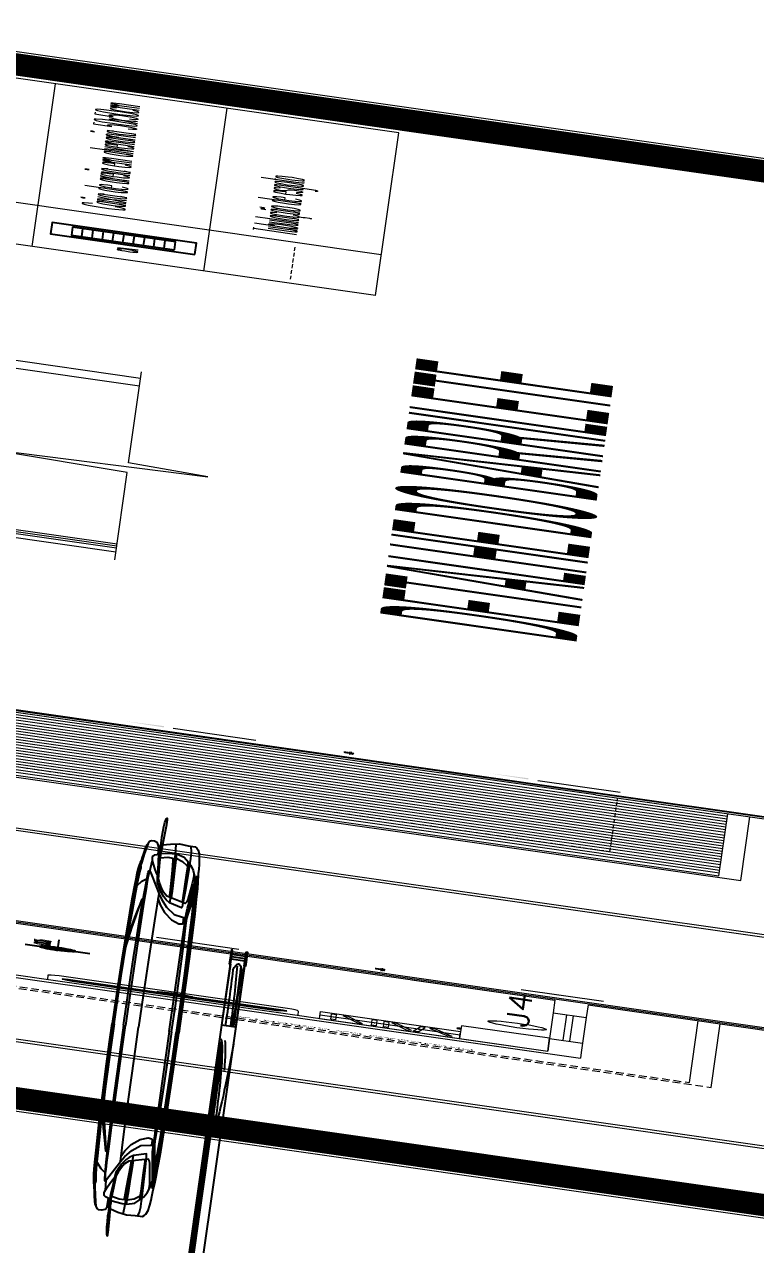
# Model space of a CAD drawing. Header units: millimetres. Extents: x -361192058 to 101130107379, y -14071650034 to 19218552450.
# Drawn here: x -125382.9 to -125187.8, y 40403 to 40728.6 of the extents above; entities that cross this region are included whole.
import ezdxf
from ezdxf.enums import TextEntityAlignment as Align

# ---------------------------------------------------------------- set-up
doc = ezdxf.new("R2010")
doc.units = ezdxf.units.MM
doc.header["$LTSCALE"] = 0.5
doc.linetypes.add('HIDDEN', pattern=[0.375, 0.25, -0.125])
doc.linetypes.add('HIDDEN2', pattern=[0.1875, 0.125, -0.0625])
for name, color, linetype in [('02', 2, 'Continuous'), ('APBAN', 4, 'Continuous'), ('CONEXAO_AG_FRIA', 3, 'Continuous'), ('CONEXAO_ESGOTO', 7, 'Continuous'), ('DIVERSOS', 4, 'Continuous'), ('ESQUADRIAS', 3, 'Continuous'), ('HATCH', 8, 'Continuous'), ('JANELAS_EXTERNO', 1, 'Continuous'), ('JANELAS_INTERNO', 2, 'Continuous'), ('MOBIL-I', 251, 'Continuous'), ('parede', 2, 'Continuous'), ('PISO', 8, 'Continuous'), ('proj', 8, 'HIDDEN'), ('projeção 02', 7, 'HIDDEN2'), ('TEXTO', 3, 'Continuous'), ('tubulação esg', 4, 'Continuous'), ('TUBULAÇÃO_ESGOTO', 6, 'Continuous'), ('TUBULAÇÃO_HIDRÁULICA', 5, 'Continuous'), ('TXT_0', 7, 'Continuous')]:
    doc.layers.add(name, color=color, linetype=linetype)
doc.styles.add('ADITIVOCAD', font='ROMANS.shx')
doc.styles.add('COTAS', font='romans.shx')
doc.styles.add('ROMANS', font='romans', dxfattribs={"height": 0.1})
doc.styles.add('SANSSERIF', font='sas_____.pfb', dxfattribs={"height": 1})
doc.styles.get("Standard").update_dxf_attribs({"font": 'txt.shx', "height": 0.12})

# ---------------------------------------------------------------- blocks, each defined once
blk = doc.blocks.new('Ads_ceg_ca50b')
for p, q in [((-0.25, 0.2), (0.25, 0.2)), ((-0.25, 0.15), (0.25, 0.15)), ((-0.25, 0.1), (0.25, 0.1)), ((-0.25, 0.05), (0.25, 0.05)), ((-0.25, 0), (0.25, 0)), ((-0.25, -0.05), (0.25, -0.05)), ((-0.25, -0.1), (0.25, -0.1)), ((-0.25, -0.15), (0.25, -0.15)), ((-0.25, -0.2), (0.25, -0.2))]:
    blk.add_line(p, q)
for points in [[(-0.35, -0.35), (0.35, -0.35), (0.35, 0.35), (-0.35, 0.35)], [(-0.25, -0.25), (0.25, -0.25), (0.25, 0.25), (-0.25, 0.25)]]:
    blk.add_lwpolyline(points, close=True)
at = {"flags": 8}
blk.add_attdef('$LABEL', text='', height=0.1, dxfattribs=at).set_placement((-0.0232, 0.4587), align=Align.MIDDLE)
blk = doc.blocks.new('Adc_nivelpl')
h = blk.add_hatch()
h.set_pattern_fill('_U', color=256, scale=0.005, angle=45, style=0, double=1)
h.set_pattern_definition([(45, (-5.8772514, -3.5161936), (-0.003535534, 0.003535534), []), (135, (-5.8772514, -3.5161936), (-0.003535534, -0.003535534), [])])
h.paths.add_polyline_path([(0.1954, -0.0865, 0.414214), (0.0865, -0.1954), (0.1954, -0.1954)])
h.paths.add_polyline_path([(0.1954, -0.1954), (0.1954, -0.3043, 0.414214), (0.3043, -0.1954)])
for p, q in [((0.1954, 0), (0.1954, -0.3908)), ((0.8958, -0.1954), (0, -0.1954))]:
    blk.add_line(p, q)
blk.add_circle((0.1954, -0.1954), 0.1089)
at = {"flags": 8}
blk.add_attdef('NIVEL', (0.3642, -0.1501), '', height=0.1, dxfattribs=at)
blk = doc.blocks.new('CamaSolteiroP_20')
for p, q in [((-37.72, 0), (37.72, 0)), ((-40, -185.91), (-40, -4.09)), ((-39, -30), (-39, -4.09)), ((-37.72, -1), (37.72, -1)), ((-37.72, -2), (37.72, -2)), ((39, -4.09), (39, -30)), ((40, -4.09), (40, -185.91)), ((-40, -30), (40, -30)), ((37.72, -189), (-37.72, -189)), ((37.72, -190), (-37.72, -190))]:
    blk.add_line(p, q)
at = {"color": 8}
for p, q in [((18.56, -39.59), (18.56, -190)), ((28.36, -36.99), (28.36, -190)), ((29.75, -36.99), (29.75, -190)), ((32.55, -36.99), (32.55, -190)), ((14.37, -42.5), (14.37, -190)), ((15.77, -41.86), (15.77, -190)), ((40, -132.93), (-40, -132.93)), ((40, -134.33), (-40, -134.33)), ((40, -137.12), (-40, -137.12)), ((40, -149.24), (-40, -149.24)), ((40, -150.64), (-40, -150.64)), ((40, -153.43), (-40, -153.43))]:
    blk.add_line(p, q, dxfattribs=at)
for points in [[(-44.82, -4.09), (-37.72, -4.09), (-37.72, 1.9), (-44.82, 1.9)], [(44.82, -4.09), (37.72, -4.09), (37.72, 1.9), (44.82, 1.9)], [(-44.82, -185.91), (-37.72, -185.91), (-37.72, -191.9), (-44.82, -191.9)], [(44.82, -185.91), (37.72, -185.91), (37.72, -191.9), (44.82, -191.9)]]:
    blk.add_lwpolyline(points, close=True)
for centre, radius, start, end in [((-4.53, -117.97), 114.44, 76.9055, 102.6216), ((-69.4, -20.59), 42.35, 347.1561, 19.7175), ((54.91, -21.37), 36.66, 156.0862, 193.6963), ((34.46, -71.38), 35.55, 81.0342, 186.0266), ((31.92, -2.06), 80.08, 206.0885, 245.813)]:
    blk.add_arc(centre, radius, start, end)
for centre, radius, start, end in [((35.51, -33.24), 44.85, 139.8836, 175.8528), ((2, -15.4), 23.74, 154.5854, 219.1554), ((21.8, -77.11), 42.73, 106.9145, 138.5644)]:
    blk.add_arc(centre, radius, start, end, dxfattribs=at)
blk = doc.blocks.new('top')
for points in [[(1324.7, 824.1), (1322.6, 845.5), (1324.1, 859.6), (1338.1, 883.9), (1359.5, 909.7), (1381.6, 926.7), (1409.7, 940), (1445.8, 946.6), (1473.1, 947.3), (1486.4, 943.6), (1493.1, 938.5), (1494.5, 931.8), (1484.2, 917.8), (1445.1, 857.3), (1421.5, 816.8), (1411.9, 810.1), (1410.8, 798.5), (1408.2, 795.7), (1399.1, 792.7), (1385.1, 794.7), (1367, 802.3), (1339.5, 814.8), (1324.7, 824.1)], [(585.6, 822.8), (509, 814.6), (457.4, 801.3), (396, 775.5), (350.6, 754.6), (321.3, 742.1), (291.3, 734.4), (243.8, 717), (212.2, 702.2), (186.4, 683.4), (163.3, 657.5), (141.7, 627.6), (108.9, 573.2), (76.1, 502.7), (52.4, 430.2), (21.6, 292.4), (7.7, 194.1), (0, 72), (0, 0)], [(1330.5, 820.5), (1210.6, 815.8), (1197.2, 819.4), (1155.1, 828.3), (1116.7, 831.9), (939.5, 837.3), (759.2, 837.1), (654.5, 832.6), (585.6, 822.8), (521.2, 802.2), (450.5, 773.6), (370.9, 736), (336, 719.1), (363.4, 715.3), (365.2, 709.9), (351.8, 701), (320.5, 681.3), (296.3, 653.6), (262.3, 597.2), (216.7, 511.4), (178.2, 433.6), (168.4, 410.3), (158.5, 396.9), (146.9, 383.5), (117.4, 360.2), (83.4, 331.6), (78, 330.7), (70, 332.5), (71.7, 339.7), (74.4, 366.5), (90.5, 417.5), (114.7, 481.9), (155.9, 570.4), (186.3, 623.2), (218.5, 666.1), (255.2, 699.2), (274.9, 705.4), (306.2, 715.3), (336, 719.1)], [(3057.7, 838.9), (3127.2, 821.5), (3147.1, 809.6), (3158, 796.7), (3162.9, 781.8), (3162.9, 763.9), (3150, 723.3), (3112.3, 632.9), (3082.5, 572.4), (3069.6, 563.5), (3048.8, 558.5), (2314.5, 573.7), (2088.9, 584.9), (1923.7, 596), (1692.7, 619.8), (1524.3, 645.2), (1460.7, 653.2), (1445.4, 659.3), (1417.5, 677.1), (1380.8, 711.7), (1336.2, 749.5), (1300.2, 781.2)], [(1426.7, 825.8), (1889.9, 835), (2403.5, 841.5), (2914.2, 838.9), (3336.5, 838.9), (3434.3, 833.8), (3520.6, 826), (3611.5, 809.1), (3673.3, 783.4), (3710.6, 760.2), (3723.5, 743.5), (3727.4, 729.4), (3731.2, 721.6), (3739, 713.9), (3772.4, 684.3), (3800.8, 653.4), (3825.2, 618.7), (3840.7, 587.8), (3861.3, 540.2), (3885.7, 454), (3906.3, 336.9), (3920.5, 217.2), (3930, 0)], [(2198.8, 838.9), (2219.8, 811.4), (2248.8, 761.4), (2278.5, 693.5), (2300.3, 630.2), (2310.5, 590.4), (2314.5, 573.7)], [(1330.4, 781.9), (1034.7, 775), (955.6, 769.8), (940.8, 765.5), (940.8, 758.5), (954.7, 750.7), (1046.8, 734.2), (1185.9, 712.5), (1313.6, 694.3), (1411.4, 682.9)], [(1210.6, 815.8), (1231.7, 779.6)], [(1339.5, 814.8), (1330.4, 781.9), (1332.8, 758.9)], [(1388.2, 794.2), (1388.7, 778.4), (1392.9, 773.7), (1405.6, 767.6)], [(1388.4, 788.2), (2055.6, 794.8), (2315.2, 794.8), (2786.9, 785), (3068.4, 765.5), (3232.7, 752.5), (3406.8, 731.4), (3532, 707), (3617.2, 674.1), (3650.7, 655.9), (3650.9, 605.9)], [(3484.3, 716.3), (3493.2, 709.4), (3495.1, 700.3), (3490.6, 691.9), (3458.6, 671.8), (3365.4, 617), (3333.3, 599.2), (3292.9, 588.4), (3218.1, 580.3), (2097.5, 601.3), (1866.8, 616), (1714.9, 634.5), (1569.2, 656.7), (1477.9, 674.1), (1460.3, 686.9), (1425.7, 731.8), (1405.6, 759.1), (1405.6, 767.6), (1844.1, 775.5), (2141.4, 774.5), (2156.9, 762.8), (2184.2, 720.1), (2214.3, 673.5), (2236.6, 618.1), (2243.5, 598.6)], [(2308.5, 794.8), (2322.3, 766.3), (2336.8, 731.9), (2349.1, 691.9), (2360.2, 626.9), (2363.1, 596.3)], [(2318, 775.1), (2711.1, 765.6), (2998.1, 750), (3046.7, 744.9)], [(3031, 768.1), (3042.3, 756.7), (3046.7, 744.9), (3046.7, 716.8), (3040.4, 655), (3032.3, 593.2), (3029.9, 583.8)], [(923.5, 700.4), (970.5, 747.9)], [(1405.6, 759.1), (1325.6, 758.9)], [(1343.6, 743.2), (1417.4, 743)], [(281.1, 628.3), (533.4, 651.7), (739.9, 663.8), (804.7, 666.1)], [(668.3, 0), (671.2, 156), (684.3, 307.6), (703.9, 410.8), (724.8, 489.2), (747, 551.9), (777.1, 621.2), (808, 671.5), (831.8, 695.3), (849.2, 702.6), (894.2, 703.6), (952.9, 697.1), (1464.5, 630.3), (1607.5, 608.3), (1587.7, 484), (1571.6, 325.7), (1556.9, 143.8), (1554.6, 0)], [(894.2, 703.6), (874.7, 689.7), (857.7, 670.8), (848.8, 653.1), (840.1, 621.1), (830.1, 559.1), (805.6, 381.2), (784.5, 84.7), (782.8, 0)], [(1411.4, 682.9), (1472.9, 677.8)], [(3362.3, 0), (3362.3, 514.7), (3366.5, 533.4), (3375.4, 546.8), (3393.3, 561.1), (3603, 676.8), (3642.8, 701.6), (3657.8, 706.9), (3667.5, 706.9), (3682.6, 705.1), (3706.5, 693.6), (3737.4, 668.9), (3790.5, 620.3), (3819.6, 593.8), (3839.1, 577.8), (3848.6, 569.4)], [(3501.2, 0), (3500.2, 118.2), (3494.8, 232.5), (3481.6, 331.3), (3462.3, 414.4), (3446.6, 470.9), (3432.2, 503.5), (3429.8, 527.5), (3433.4, 540.8), (3473.1, 562.5), (3603.2, 628.7), (3659.9, 661.2), (3698.4, 680.5), (3713.5, 688)], [(3763.4, 562.7), (3728.3, 676.2)], [(1607.5, 608.3), (1811.4, 584.7), (2173.6, 552), (2667.3, 524.3), (3185.4, 517.1), (3414.8, 517.1)], [(3435.8, 495.2), (3449.6, 514.1), (3498, 538.5), (3590.2, 580.9), (3650.9, 605.9), (3666.2, 587.4), (3682.1, 564), (3699.8, 522.2), (3717.7, 463.9), (3739.1, 378.4), (3753.3, 268.2), (3761.7, 138), (3761.7, 0)], [(25, 0), (25.9, 109.5), (31.8, 200.3), (39, 244.5), (50.2, 271.2), (63.8, 291.1), (82.8, 308.1), (126.5, 339.4), (200.4, 372.4), (346.6, 437.5), (474.8, 489.9), (601.3, 538.7), (691.6, 572.2), (528.4, 524.1), (411.9, 485.3), (307.9, 451.3), (206.6, 409.4), (169.2, 393.4)], [(1604, 586.4), (1781.8, 557.8), (2094, 526.2), (2562.6, 498.8), (3018.1, 485.8), (3235.9, 488.3), (3267.3, 493.3), (3267.3, 517.1)], [(3674.2, 575.7), (3698.1, 573.7), (3705.5, 570.7), (3721.5, 534.8), (3739.7, 477.6), (3755.3, 402.3), (3769.6, 326.9), (3778.7, 233.3), (3783.9, 155.4), (3783.9, 0)], [(3707.4, 566.3), (3747.8, 566), (3763.4, 562.7), (3781.2, 545), (3848.7, 473.2)], [(3763.4, 562.7), (3794.9, 439.7), (3812.5, 328), (3830.1, 95.9), (3832, 0)], [(3897.5, 0), (3896.9, 54.3), (3890.2, 224.3), (3876.5, 346.1), (3856.1, 444.4), (3833.6, 532.1), (3813.2, 595.4), (3809.6, 602.9)], [(3824.3, 499.1), (3779.1, 501.2)], [(87.8, 0), (92.6, 149), (103.5, 257.7), (113.7, 319.6), (119.5, 334.3)], [(113.7, 0), (114.5, 116.1), (121.5, 218.1), (132, 282.6), (146.6, 348.4)], [(585.6, -822.8), (509, -814.6), (457.4, -801.3), (396, -775.5), (350.6, -754.6), (321.3, -742.1), (291.3, -734.4), (243.8, -717), (212.2, -702.2), (186.4, -683.4), (163.3, -657.5), (141.7, -627.6), (108.9, -573.2), (76.1, -502.7), (52.4, -430.2), (21.6, -292.4), (7.7, -194.1), (0, -72), (0, 0)], [(25, 0), (25.9, -109.5), (31.8, -200.3), (39, -244.5), (50.2, -271.2), (63.8, -291.1), (82.8, -308.1), (126.5, -339.4), (200.4, -372.4), (346.6, -437.5), (474.8, -489.9), (601.3, -538.7), (691.6, -572.2), (528.4, -524.1), (411.9, -485.3), (307.9, -451.3), (206.6, -409.4), (169.2, -393.4)], [(87.8, 0), (92.6, -149), (103.5, -257.7), (113.7, -319.6), (119.5, -334.3)], [(113.7, 0), (114.5, -116.1), (121.5, -218.1), (132, -282.6), (146.6, -348.4)], [(668.3, 0), (671.2, -156), (684.3, -307.6), (703.9, -410.8), (724.8, -489.2), (747, -551.9), (777.1, -621.2), (808, -671.5), (831.8, -695.3), (849.2, -702.6), (894.2, -703.6), (952.9, -697.1), (1464.5, -630.3), (1607.5, -608.3), (1587.7, -484), (1571.6, -325.7), (1556.9, -143.8), (1554.6, 0)], [(894.2, -703.6), (874.7, -689.7), (857.7, -670.8), (848.8, -653.1), (840.1, -621.1), (830.1, -559.1), (805.6, -381.2), (784.5, -84.7), (782.8, 0)], [(1426.7, -825.8), (1889.9, -835), (2403.5, -841.5), (2914.2, -838.9), (3336.5, -838.9), (3434.3, -833.8), (3520.6, -826), (3611.5, -809.1), (3673.3, -783.4), (3710.6, -760.2), (3723.5, -743.5), (3727.4, -729.4), (3731.2, -721.6), (3739, -713.9), (3772.4, -684.3), (3800.8, -653.4), (3825.2, -618.7), (3840.7, -587.8), (3861.3, -540.2), (3885.7, -454), (3906.3, -336.9), (3920.5, -217.2), (3930, 0)], [(3362.3, 0), (3362.3, -514.7), (3366.5, -533.4), (3375.4, -546.8), (3393.3, -561.1), (3603, -676.8), (3642.8, -701.6), (3657.8, -706.9), (3667.5, -706.9), (3682.6, -705.1), (3706.5, -693.6), (3737.4, -668.9), (3790.5, -620.3), (3819.6, -593.8), (3839.1, -577.8), (3848.6, -569.4)], [(3501.2, 0), (3500.2, -118.2), (3494.8, -232.5), (3481.6, -331.3), (3462.3, -414.4), (3446.6, -470.9), (3432.2, -503.5), (3429.8, -527.5), (3433.4, -540.8), (3473.1, -562.5), (3603.2, -628.7), (3659.9, -661.2), (3698.4, -680.5), (3713.5, -688)], [(3435.8, -495.2), (3449.6, -514.1), (3498, -538.5), (3590.2, -580.9), (3650.9, -605.9), (3666.2, -587.4), (3682.1, -564), (3699.8, -522.2), (3717.7, -463.9), (3739.1, -378.4), (3753.3, -268.2), (3761.7, -138), (3761.7, 0)], [(3674.2, -575.7), (3698.1, -573.7), (3705.5, -570.7), (3721.5, -534.8), (3739.7, -477.6), (3755.3, -402.3), (3769.6, -326.9), (3778.7, -233.3), (3783.9, -155.4), (3783.9, 0)], [(3763.4, -562.7), (3794.9, -439.7), (3812.5, -328), (3830.1, -95.9), (3832, 0)], [(3897.5, 0), (3896.9, -54.3), (3890.2, -224.3), (3876.5, -346.1), (3856.1, -444.4), (3833.6, -532.1), (3813.2, -595.4), (3809.6, -602.9)], [(1330.5, -820.5), (1210.6, -815.8), (1197.2, -819.4), (1155.1, -828.3), (1116.7, -831.9), (939.5, -837.3), (759.2, -837.1), (654.5, -832.6), (585.6, -822.8), (521.2, -802.2), (450.5, -773.6), (370.9, -736), (336, -719.1), (363.4, -715.3), (365.2, -709.9), (351.8, -701), (320.5, -681.3), (296.3, -653.6), (262.3, -597.2), (216.7, -511.4), (178.2, -433.6), (168.4, -410.3), (158.5, -396.9), (146.9, -383.5), (117.4, -360.2), (83.4, -331.6), (78, -330.7), (70, -332.5), (71.7, -339.7), (74.4, -366.5), (90.5, -417.5), (114.7, -481.9), (155.9, -570.4), (186.3, -623.2), (218.5, -666.1), (255.2, -699.2), (274.9, -705.4), (306.2, -715.3), (336, -719.1)], [(1604, -586.4), (1781.8, -557.8), (2094, -526.2), (2562.6, -498.8), (3018.1, -485.8), (3235.9, -488.3), (3267.3, -493.3), (3267.3, -517.1)], [(3707.4, -566.3), (3747.8, -566), (3763.4, -562.7), (3781.2, -545), (3848.7, -473.2)], [(1607.5, -608.3), (1811.4, -584.7), (2173.6, -552), (2667.3, -524.3), (3185.4, -517.1), (3414.8, -517.1)], [(3824.3, -499.1), (3779.1, -501.2)], [(3057.7, -838.9), (3127.2, -821.5), (3147.1, -809.6), (3158, -796.7), (3162.9, -781.8), (3162.9, -763.9), (3150, -723.3), (3112.3, -632.9), (3082.5, -572.4), (3069.6, -563.5), (3048.8, -558.5), (2314.5, -573.7), (2088.9, -584.9), (1923.7, -596), (1692.7, -619.8), (1524.3, -645.2), (1460.7, -653.2), (1445.4, -659.3), (1417.5, -677.1), (1380.8, -711.7), (1336.2, -749.5), (1300.2, -781.2)], [(3484.3, -716.3), (3493.2, -709.4), (3495.1, -700.3), (3490.6, -691.9), (3458.6, -671.8), (3365.4, -617), (3333.3, -599.2), (3292.9, -588.4), (3218.1, -580.3), (2097.5, -601.3), (1866.8, -616), (1714.9, -634.5), (1569.2, -656.7), (1477.9, -674.1), (1460.3, -686.9), (1425.7, -731.8), (1405.6, -759.1), (1405.6, -767.6), (1844.1, -775.5), (2141.4, -774.5), (2156.9, -762.8), (2184.2, -720.1), (2214.3, -673.5), (2236.6, -618.1), (2243.5, -598.6)], [(2198.8, -838.9), (2219.8, -811.4), (2248.8, -761.4), (2278.5, -693.5), (2300.3, -630.2), (2310.5, -590.4), (2314.5, -573.7)], [(2308.5, -794.8), (2322.3, -766.3), (2336.8, -731.9), (2349.1, -691.9), (2360.2, -626.9), (2363.1, -596.3)], [(3031, -768.1), (3042.3, -756.7), (3046.7, -744.9), (3046.7, -716.8), (3040.4, -655), (3032.3, -593.2), (3029.9, -583.8)], [(3763.4, -562.7), (3728.3, -676.2)], [(281.1, -628.3), (533.4, -651.7), (739.9, -663.8), (804.7, -666.1)], [(1388.4, -788.2), (2055.6, -794.8), (2315.2, -794.8), (2786.9, -785), (3068.4, -765.5), (3232.7, -752.5), (3406.8, -731.4), (3532, -707), (3617.2, -674.1), (3650.7, -655.9), (3650.9, -605.9)], [(923.5, -700.4), (970.5, -747.9)], [(1330.4, -781.9), (1034.7, -775), (955.6, -769.8), (940.8, -765.5), (940.8, -758.5), (954.7, -750.7), (1046.8, -734.2), (1185.9, -712.5), (1313.6, -694.3), (1411.4, -682.9)], [(1411.4, -682.9), (1472.9, -677.8)], [(1405.6, -759.1), (1325.6, -758.9)], [(1339.5, -814.8), (1330.4, -781.9), (1332.8, -758.9)], [(1343.6, -743.2), (1417.4, -743)], [(2318, -775.1), (2711.1, -765.6), (2998.1, -750), (3046.7, -744.9)], [(1210.6, -815.8), (1231.7, -779.6)], [(1324.7, -824.1), (1322.6, -845.5), (1324.1, -859.6), (1338.1, -883.9), (1359.5, -909.7), (1381.6, -926.7), (1409.7, -940), (1445.8, -946.6), (1473.1, -947.3), (1486.4, -943.6), (1493.1, -938.5), (1494.5, -931.8), (1484.2, -917.8), (1445.1, -857.3), (1421.5, -816.8), (1411.9, -810.1), (1410.8, -798.5), (1408.2, -795.7), (1399.1, -792.7), (1385.1, -794.7), (1367, -802.3), (1339.5, -814.8), (1324.7, -824.1)], [(1388.2, -794.2), (1388.7, -778.4), (1392.9, -773.7), (1405.6, -767.6)]]:
    blk.add_lwpolyline(points)
for start, end in [(0, 180), (180, 0)]:
    blk.add_arc((56.9, 0), 23.5, start, end)
blk = doc.blocks.new('fiat')
at = {"color": 1}
blk.add_blockref('top', (-0.2, 0), dxfattribs=at)
blk = doc.blocks.new('APROVADO QUADRA 21.2 MBVII')
at = {"lineweight": 18}
for p, q in [((4279.7851, 2264.906), (4279.7851, 2270.0454)), ((4289.3771, 2264.906), (4289.3771, 2270.0454)), ((4282.1967, 2264.906), (4282.1967, 2268.7995)), ((4279.7851, 2266.4634), (4289.3771, 2266.4634)), ((4279.7851, 2265.6847), (4289.3771, 2265.6847)), ((4279.7851, 2264.906), (4289.3771, 2264.906))]:
    blk.add_line(p, q, dxfattribs=at)
at = {"color": 8, "lineweight": 18}
for p, q in [((4237.7754, 2264.0595), (4237.7754, 2264.6947)), ((4237.7829, 2264.0595), (4237.7829, 2264.6947)), ((4237.6277, 2264.6442), (4237.9306, 2264.6442)), ((4237.6277, 2264.6215), (4237.6277, 2264.6442)), ((4237.6277, 2264.6215), (4237.9306, 2264.6215)), ((4237.7679, 2264.6309), (4237.7679, 2264.6347)), ((4237.7905, 2264.6347), (4237.7679, 2264.6347)), ((4237.7905, 2264.6309), (4237.7679, 2264.6309)), ((4237.7905, 2264.6347), (4237.7905, 2264.6309)), ((4237.9306, 2264.6215), (4237.9306, 2264.6442)), ((4237.6296, 2264.5219), (4237.9244, 2264.5915)), ((4237.6348, 2264.4998), (4237.9296, 2264.5694)), ((4237.7902, 2264.5501), (4237.7682, 2264.5449)), ((4237.7691, 2264.5412), (4237.7682, 2264.5449)), ((4237.7911, 2264.5464), (4237.7691, 2264.5412)), ((4237.7902, 2264.5501), (4237.7911, 2264.5464)), ((4237.9296, 2264.5694), (4237.9244, 2264.5915)), ((4237.6348, 2264.4998), (4237.6296, 2264.5219)), ((4237.6277, 2264.4592), (4237.9306, 2264.4592)), ((4237.6277, 2264.4365), (4237.6277, 2264.4592)), ((4237.6277, 2264.4365), (4237.9306, 2264.4365)), ((4237.7679, 2264.446), (4237.7679, 2264.4497)), ((4237.7905, 2264.4497), (4237.7679, 2264.4497)), ((4237.7905, 2264.446), (4237.7679, 2264.446)), ((4237.7905, 2264.4497), (4237.7905, 2264.446)), ((4237.9306, 2264.4365), (4237.9306, 2264.4592)), ((4237.6277, 2264.4053), (4237.9306, 2264.4053)), ((4237.6277, 2264.3826), (4237.6277, 2264.4053)), ((4237.6277, 2264.3826), (4237.9306, 2264.3826)), ((4237.7679, 2264.392), (4237.7679, 2264.3958)), ((4237.7905, 2264.3958), (4237.7679, 2264.3958)), ((4237.7905, 2264.392), (4237.7679, 2264.392)), ((4237.7905, 2264.3958), (4237.7905, 2264.392)), ((4237.9306, 2264.3826), (4237.9306, 2264.4053)), ((4237.6296, 2264.3009), (4237.9244, 2264.3704)), ((4237.6348, 2264.2788), (4237.9296, 2264.3483)), ((4237.7902, 2264.329), (4237.7682, 2264.3238)), ((4237.7691, 2264.3202), (4237.7682, 2264.3238)), ((4237.7911, 2264.3253), (4237.7691, 2264.3202)), ((4237.7902, 2264.329), (4237.7911, 2264.3253)), ((4237.9296, 2264.3483), (4237.9244, 2264.3704)), ((4237.6275, 2264.248), (4237.6296, 2264.2706)), ((4237.6348, 2264.2788), (4237.6296, 2264.3009)), ((4237.6296, 2264.2706), (4237.9312, 2264.2424)), ((4237.6275, 2264.248), (4237.929, 2264.2198)), ((4237.7679, 2264.2444), (4237.7683, 2264.2482)), ((4237.7904, 2264.2423), (4237.7679, 2264.2444)), ((4237.7908, 2264.2461), (4237.7683, 2264.2482)), ((4237.7908, 2264.2461), (4237.7904, 2264.2423)), ((4237.929, 2264.2198), (4237.9312, 2264.2424)), ((4237.6298, 2264.1155), (4237.9213, 2264.1978)), ((4237.636, 2264.0937), (4237.9275, 2264.176)), ((4237.9275, 2264.176), (4237.9213, 2264.1978)), ((4237.636, 2264.0937), (4237.6298, 2264.1155)), ((4237.789, 2264.1507), (4237.7673, 2264.1445)), ((4237.7683, 2264.1409), (4237.7673, 2264.1445)), ((4237.7901, 2264.147), (4237.7683, 2264.1409)), ((4237.789, 2264.1507), (4237.7901, 2264.147))]:
    blk.add_line(p, q, dxfattribs=at)
at = {"layer": '02', "color": 8, "lineweight": 18}
for p, q in [((4237.5844, 2264.6955), (4237.5844, 2263.6595)), ((4237.5844, 2264.6955), (4237.9844, 2264.6955)), ((4237.9844, 2264.6955), (4237.9844, 2264.0595)), ((4237.9844, 2264.0595), (4237.5844, 2264.0595)), ((4237.5844, 2264.0595), (4237.9027, 2264.0595)), ((4238.3344, 2264.0595), (4237.9844, 2264.0595)), ((4238.3344, 2263.6595), (4238.3344, 2264.0595)), ((4237.5844, 2263.6595), (4238.3344, 2263.6595))]:
    blk.add_line(p, q, dxfattribs=at)
at = {"layer": '02', "lineweight": 18}
blk.add_lwpolyline([(4229.7208, 2238.7047), (4290.9208, 2238.7047), (4290.9208, 2283.2547), (4229.7208, 2283.2547)], close=True, dxfattribs=at)
at = {"layer": '02', "lineweight": 18, "const_width": 0.1}
blk.add_lwpolyline([(4230.4708, 2239.4547), (4290.1708, 2239.4547), (4290.1708, 2282.5047), (4230.4708, 2282.5047)], close=True, dxfattribs=at)
at = {"layer": '02', "color": 8, "lineweight": 18}
blk.add_arc((4238.1567, 2264.0612), 0.0173, 354.5949, 185.4051, dxfattribs=at)
at = {"layer": 'CONEXAO_ESGOTO', "lineweight": 18}
for p, q in [((4253.1142, 2265.1555), (4253.1142, 2265.5298)), ((4240.9012, 2265.0973), (4240.9012, 2265.4716)), ((4253.1142, 2263.5012), (4253.1142, 2263.8755)), ((4240.9012, 2263.443), (4240.9012, 2263.8172))]:
    blk.add_line(p, q, dxfattribs=at)
for points in [[(4253.1416, 2265.7486), (4253.1791, 2265.5725), (4253.104, 2265.5725)], [(4240.9012, 2265.4716), (4240.9387, 2265.2955), (4240.8637, 2265.2955)], [(4253.1416, 2264.0943), (4253.1791, 2263.9182), (4253.104, 2263.9182)], [(4240.9012, 2263.8172), (4240.9387, 2263.6412), (4240.8637, 2263.6412)]]:
    blk.add_solid(points, dxfattribs=at)
at = {"layer": 'DIVERSOS', "color": 8, "lineweight": 18}
for p, q in [((4245.9212, 2256.0095), (4245.9212, 2278.6095)), ((4246.0712, 2256.5095), (4246.0712, 2278.6095)), ((4252.7712, 2263.6095), (4252.7712, 2256.5095)), ((4252.9212, 2263.6095), (4252.9212, 2256.0095))]:
    blk.add_line(p, q, dxfattribs=at)
at = {"layer": 'ESQUADRIAS', "color": 8, "lineweight": 18}
for p, q in [((4252.9212, 2278.6095), (4252.9212, 2263.6095)), ((4252.7712, 2268.0095), (4252.7712, 2264.3095)), ((4249.1212, 2266.3595), (4249.1212, 2263.0095)), ((4252.7712, 2263.6095), (4252.7712, 2264.3095)), ((4249.1212, 2263.0095), (4252.7712, 2263.0095))]:
    blk.add_line(p, q, dxfattribs=at)
at = {"layer": 'HATCH', "color": 8, "lineweight": 18}
for p, q in [((4250.5487, 2263.0095), (4250.5487, 2269.1551)), ((4250.7075, 2263.0095), (4250.7075, 2269.1551)), ((4250.8662, 2263.0095), (4250.8662, 2269.1551)), ((4251.025, 2263.0095), (4251.025, 2269.1551)), ((4251.1837, 2263.0095), (4251.1837, 2269.1551)), ((4249.2787, 2263.0095), (4249.2787, 2269.1412)), ((4249.4375, 2263.0095), (4249.4375, 2268.981)), ((4250.39, 2263.0095), (4250.39, 2268.9962)), ((4249.5962, 2263.0095), (4249.5962, 2268.8207)), ((4250.2312, 2263.0095), (4250.2312, 2268.836)), ((4249.755, 2263.0095), (4249.755, 2268.6605)), ((4250.0725, 2263.0095), (4250.0725, 2268.6757)), ((4249.9137, 2263.0095), (4249.9137, 2268.5419)), ((4251.3425, 2263.0095), (4251.3425, 2266.8595)), ((4251.5012, 2263.0095), (4251.5012, 2266.8595)), ((4251.66, 2263.0095), (4251.66, 2266.8595)), ((4251.8187, 2263.0095), (4251.8187, 2266.8595)), ((4251.9775, 2263.0095), (4251.9775, 2266.8595)), ((4252.1362, 2263.0095), (4252.1362, 2266.8595)), ((4252.295, 2263.0095), (4252.295, 2266.8595)), ((4252.4537, 2263.0095), (4252.4537, 2266.8595)), ((4252.6125, 2263.0095), (4252.6125, 2266.8595)), ((4249.0212, 2266.2595), (4249.0212, 2262.9095)), ((4249.0212, 2262.9095), (4252.7712, 2262.9095))]:
    blk.add_line(p, q, dxfattribs=at)
at = {"layer": 'JANELAS_EXTERNO', "color": 8, "lineweight": 18}
for p, q in [((4239.8319, 2263.6595), (4238.3319, 2263.6595)), ((4239.8319, 2263.5095), (4238.3319, 2263.5095))]:
    blk.add_line(p, q, dxfattribs=at)
at = {"layer": 'JANELAS_INTERNO', "color": 8, "lineweight": 18}
for p, q in [((4239.8319, 2263.5995), (4238.3319, 2263.5995)), ((4239.8319, 2263.5695), (4238.3319, 2263.5695))]:
    blk.add_line(p, q, dxfattribs=at)
at = {"layer": 'MOBIL-I', "color": 8, "lineweight": 18}
for p, q in [((4237.8344, 2265.9297), (4237.5844, 2265.9297)), ((4237.8844, 2264.844), (4237.8844, 2265.8797)), ((4237.8344, 2264.794), (4237.5844, 2264.794))]:
    blk.add_line(p, q, dxfattribs=at)
for points in [[(4237.7345, 2264.8457), (4237.7497, 2264.8457), (4237.7497, 2265.8637), (4237.7345, 2265.8637)], [(4237.6886, 2264.8915), (4237.7192, 2264.861), (4237.7192, 2265.8484), (4237.6886, 2265.8179)], [(4237.7192, 2264.861), (4237.7345, 2264.861), (4237.7345, 2265.8484), (4237.7192, 2265.8484)], [(4237.7497, 2264.861), (4237.7548, 2264.861), (4237.7548, 2265.8484), (4237.7497, 2265.8484)]]:
    blk.add_lwpolyline(points, close=True, dxfattribs=at)
for centre, radius, start, end in [((4237.8344, 2265.8797), 0.05, 0, 90), ((4237.7345, 2265.3547), 0.0865, 283.6117, 76.3883), ((4237.7345, 2265.3547), 0.0763, 285.4696, 74.5304), ((4237.8344, 2264.844), 0.05, 270, 0)]:
    blk.add_arc(centre, radius, start, end, dxfattribs=at)
at = {"layer": 'parede', "color": 8, "lineweight": 18}
for p, q in [((4233.7294, 2256.0095), (4233.7294, 2281.0095)), ((4240.7294, 2281.0095), (4240.7294, 2256.0095)), ((4233.8794, 2256.5095), (4233.8794, 2273.9595)), ((4237.4344, 2266.8595), (4237.4344, 2263.5095)), ((4237.5844, 2266.8595), (4237.5844, 2263.6595)), ((4240.5794, 2266.8595), (4240.5794, 2263.6595)), ((4240.5794, 2264.3095), (4240.5794, 2263.6595)), ((4238.3319, 2263.6595), (4237.5844, 2263.6595)), ((4237.7594, 2263.6595), (4237.5844, 2263.6595)), ((4238.3319, 2263.6595), (4238.3319, 2263.5095)), ((4240.5794, 2263.6595), (4239.8319, 2263.6595)), ((4239.8319, 2263.6595), (4239.8319, 2263.5095)), ((4237.7794, 2263.5095), (4237.4344, 2263.5095)), ((4238.3319, 2263.5095), (4237.7794, 2263.5095)), ((4240.5794, 2263.5095), (4239.8319, 2263.5095)), ((4240.5794, 2263.5095), (4240.5794, 2256.5095))]:
    blk.add_line(p, q, dxfattribs=at)
at = {"layer": 'parede', "color": 7, "lineweight": 18}
for p, q in [((4262.8536, 2278.4245), (4262.8536, 2265.8972)), ((4273.0632, 2265.8972), (4273.0632, 2269.7618)), ((4263.3177, 2269.638), (4263.3177, 2265.8972)), ((4272.5991, 2265.8972), (4272.5991, 2269.638))]:
    blk.add_line(p, q, dxfattribs=at)
at = {"layer": 'PISO', "color": 8, "lineweight": 18}
for p, q in [((4236.9344, 2263.0095), (4240.5794, 2263.0095)), ((4236.8344, 2262.9095), (4240.5794, 2262.9095))]:
    blk.add_line(p, q, dxfattribs=at)
blk.add_circle((4238.8115, 2263.8111), 0.1333, dxfattribs=at)
at = {"layer": 'proj', "color": 8, "lineweight": 18}
for p, q in [((4236.9344, 2266.3595), (4236.9344, 2263.0095)), ((4236.8344, 2266.2595), (4236.8344, 2262.9095))]:
    blk.add_line(p, q, dxfattribs=at)
at = {"layer": 'projeção 02', "color": 8, "lineweight": 18}
for p, q in [((4249.6212, 2266.8595), (4249.6212, 2263.5095)), ((4249.6212, 2263.5095), (4252.7712, 2263.5095))]:
    blk.add_line(p, q, dxfattribs=at)
at = {"layer": 'tubulação esg', "lineweight": 18}
for p, q in [((4263.0727, 2271.6949), (4263.0727, 2265.8972)), ((4263.1939, 2271.6949), (4263.1939, 2265.8972)), ((4267.5249, 2265.8972), (4267.719, 2266.5871)), ((4267.719, 2266.5871), (4267.9406, 2265.5353)), ((4262.3719, 2265.8972), (4267.5249, 2265.8972)), ((4267.9406, 2265.5353), (4268.0957, 2265.8972)), ((4268.0957, 2265.8972), (4273.4455, 2265.8972))]:
    blk.add_line(p, q, dxfattribs=at)
at = {"layer": 'TUBULAÇÃO_ESGOTO', "linetype": 'HIDDEN2', "lineweight": 18}
blk.add_line((4281.9224, 2265.2953), (4280.0405, 2265.2953), dxfattribs=at)
at = {"layer": 'TUBULAÇÃO_HIDRÁULICA', "lineweight": 18}
for p, q in [((4252.8657, 2266.9187), (4252.8683, 2256.4381)), ((4240.6516, 2266.8968), (4240.6612, 2256.5209))]:
    blk.add_line(p, q, dxfattribs=at)
at = {"lineweight": 18}
ref = blk.add_blockref('Ads_ceg_ca50b', (4281.0018, 2266.0624), dxfattribs=dict(at, xscale=0.9344485523851063, yscale=0.9344485523851063, zscale=0.9344485523851063))
ref.add_attrib('$LABEL', 'CA', dxfattribs={"height": 0.09344, "style": 'ADITIVOCAD', "flags": 8}).set_placement((4280.3739, 2266.0371), align=Align.MIDDLE)
at = {"layer": 'DIVERSOS', "color": 8, "lineweight": 18, "xscale": -0.001000000000203727, "yscale": 0.0009999999997489795, "zscale": 0.001, "rotation": 90}
blk.add_blockref('fiat', (4235.5782, 2265.6133), dxfattribs=at)
at = {"layer": 'MOBIL-I', "color": 8, "lineweight": 18, "xscale": -0.01066999999966356, "yscale": 0.01067000000011831, "zscale": 0.01067, "rotation": 270.0000022437301}
blk.add_blockref('CamaSolteiroP_20', (4240.5462, 2265.0937), dxfattribs=at)
at = {"layer": 'TXT_0', "color": 8, "lineweight": 18}
ref = blk.add_blockref('Adc_nivelpl', (4239.2935, 2266.0503), dxfattribs=dict(at, xscale=0.75, yscale=0.75, zscale=0.75))
ref.add_attrib('NIVEL', '0.05', (4239.5666, 2265.9377), dxfattribs={"height": 0.075, "style": 'ADITIVOCAD', "flags": 8})
at = {"color": 0, "lineweight": 13, "flags": 8}
for p in [(4700.7247, 2280.1125), (4699.5738, 2277.8964), (4702.3546, 2276.195), (4703.6722, 2274.085), (4699.8445, 2272.2194), (4703.0488, 2270.137), (4703.0877, 2267.9803), (4700.6523, 2261.5216), (4700.7007, 2257.1593)]:
    blk.add_attdef('NIVEL', p, '', height=0.075, dxfattribs=at)
for rotation, width, p in [(90, 0.8, (4700.8205, 2275.7521)), (270, 0.6, (4703.8437, 2274.9021)), (90, 0.8, (4701.5575, 2268.5021)), (180, 0.6, (4651.1817, 2236.1931))]:
    blk.add_attdef('$PORTA', text='', height=0.09, rotation=rotation, dxfattribs=dict(at, width=width)).set_placement(p, align=Align.MIDDLE)
for p in [(4654.176, 2240.463), (4648.499, 2240.1923), (4637.8012, 2239.3845), (4633.4388, 2239.3361), (4656.3921, 2239.3121), (4652.4746, 2237.6822), (4646.4166, 2236.988), (4644.2598, 2236.9491), (4650.3646, 2236.3646)]:
    blk.add_attdef('NIVEL', p, '', height=0.075, rotation=270, dxfattribs=at)
at = {"color": 0, "lineweight": 13, "width": 0.8, "flags": 8}
for p in [(4652.0317, 2239.2163), (4644.7817, 2238.4793)]:
    blk.add_attdef('$PORTA', text='', height=0.09, dxfattribs=at).set_placement(p, align=Align.MIDDLE)
at = {"layer": 'APBAN', "lineweight": 18, "insert": (4273.9213, 2267.151), "char_height": 0.309381, "attachment_point": 4, "style": 'COTAS'}
blk.add_mtext('DISTRIBUIÇÃO\\PGERAL DE %%C 32mm', dxfattribs=at)
at = {"layer": 'CONEXAO_AG_FRIA', "lineweight": 18, "char_height": 0.108, "attachment_point": 5, "rotation": 90, "style": 'ROMANS'}
for insert in [(4253.1538, 2264.7331), (4240.9135, 2264.4561)]:
    blk.add_mtext('\\A1;∅25mm', dxfattribs=dict(at, insert=insert))
at = {"layer": 'DIVERSOS', "color": 8, "lineweight": 18, "insert": (4238.7252, 2263.8636), "char_height": 0.10106, "width": 0.373078, "attachment_point": 1}
blk.add_mtext('{\\C3;J4}', dxfattribs=at)
at = {"layer": 'PISO', "color": 8, "lineweight": 18, "style": 'SANSSERIF'}
blk.add_text('PROJEÇÃO DA COBERTA', height=0.062598, rotation=90, dxfattribs=at).set_placement((4237.0482, 2263.9867))
at = {"layer": 'TEXTO', "lineweight": 18, "style": 'SANSSERIF'}
blk.add_text('DETALHE DO BARRILETE', height=0.891018, dxfattribs=at).set_placement((4261.3678, 2264.6829), align=Align.TOP_LEFT)
at = {"layer": 'TXT_0', "lineweight": 18, "style": 'ADITIVOCAD'}
for s, p in [('Caixa de areia em alvenaria 50x50cm', (4282.5861, 2266.074)), ('Tubulação de esgoto', (4282.5861, 2265.2953))]:
    blk.add_text(s, height=0.194677, dxfattribs=at).set_placement(p)

msp = doc.modelspace()

# ---------------------------------------------------------------- block references
at = {"layer": '02', "color": 0, "lineweight": 30, "xscale": -4.574818403918471, "yscale": -59.40450511825884, "zscale": 4.574818403918471, "rotation": 261.8606972171988}
msp.add_blockref('APROVADO QUADRA 21.2 MBVII', (5129.041, 2225.201), dxfattribs=at)

doc.saveas('drawing.dxf')
